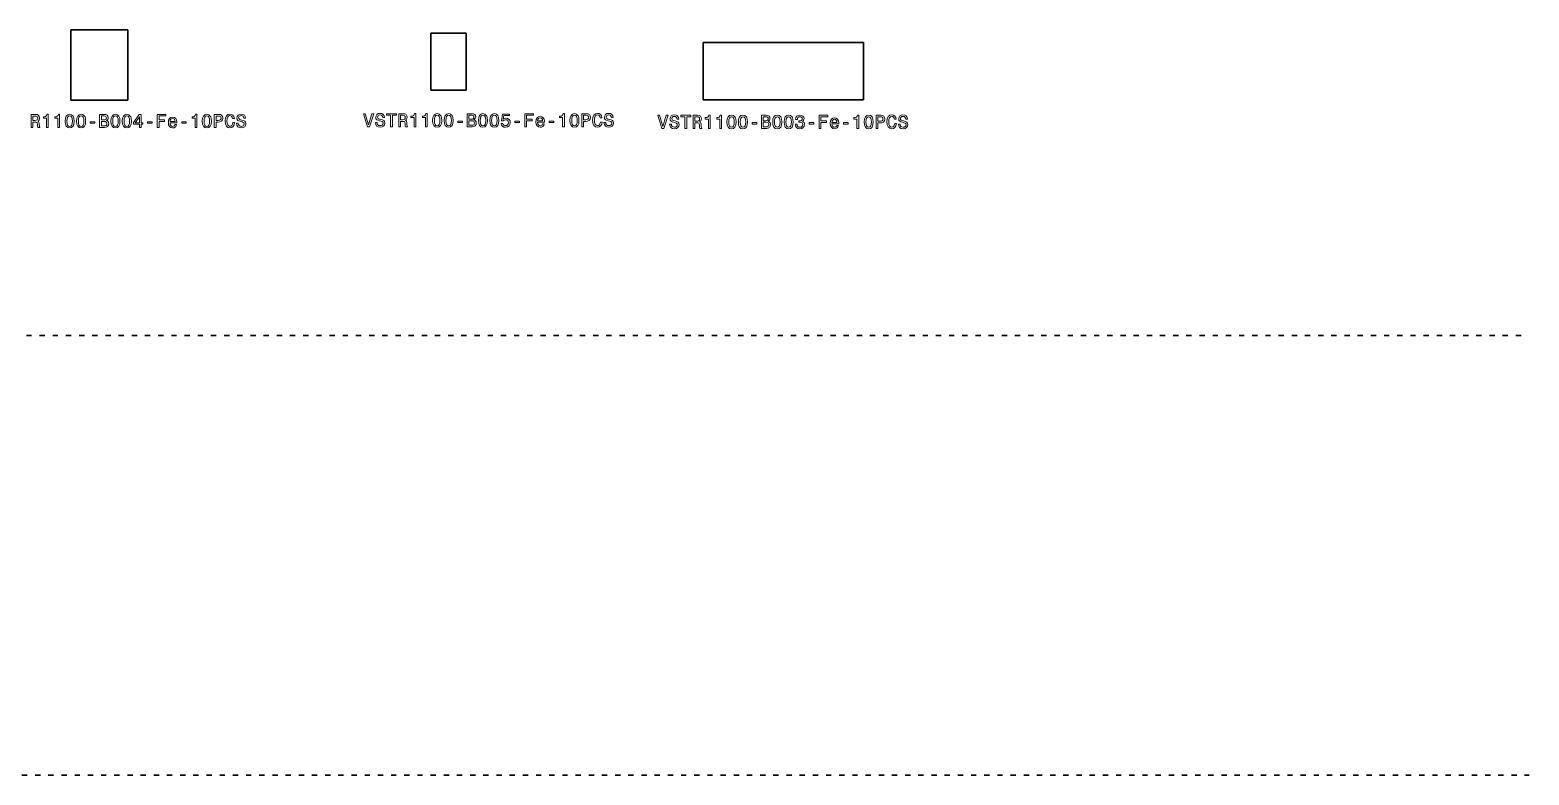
# Model space of a CAD drawing. Extents: x -2386 to 4464, y -2622 to 518.
# Drawn here: x 1052 to 4464, y -1402 to 293 of the extents above; entities that cross this region are included whole.
import ezdxf

# ---------------------------------------------------------------- set-up
doc = ezdxf.new("R2010")
doc.units = 0
doc.linetypes.add('DASHSPACE', pattern=[30, 12, -18])

msp = doc.modelspace()

# ---------------------------------------------------------------- linework, layer by layer
at = {"color": 7, "lineweight": 35}
for p, q in [((1144.4, 133), (1144.4, 293)), ((1274.4, 293), (1144.4, 293)), ((1274.4, 133), (1274.4, 293)), ((1964.3, 285.9), (2044.3, 285.9)), ((1964.3, 285.9), (1964.3, 155.9)), ((2044.3, 285.9), (2044.3, 155.9)), ((2584.1, 134.4), (2584.1, 264.4)), ((2949.1, 264.4), (2584.1, 264.4)), ((2949.1, 134.4), (2949.1, 264.4)), ((1964.3, 155.9), (2044.3, 155.9)), ((1274.4, 133), (1144.4, 133)), ((2949.1, 134.4), (2584.1, 134.4))]:
    msp.add_line(p, q, dxfattribs=at)
at = {"color": 1, "linetype": 'DASHSPACE', "lineweight": 35}
for p, q in [((-2376.5, -402.5), (4463.5, -402.5)), ((-2386.5, -1402.5), (4463.5, -1402.5))]:
    msp.add_line(p, q, dxfattribs=at)
at = {"color": 7, "lineweight": 13}
for points in [[(1830, 102.5), (1822.5, 77), (1814.8, 102.5), (1810.7, 102.5), (1820.3, 72.5), (1824.7, 72.5), (1834.1, 102.5)], [(1841.7, 82.4), (1837.8, 82.4), (1838.6, 77.8), (1840.8, 74.4), (1844.1, 72.4), (1848.6, 71.6), (1853.1, 72.3), (1856.4, 74.2), (1858.5, 77.2), (1859.3, 81.2), (1858.6, 84.7), (1856.8, 87), (1853.9, 88.5), (1850, 89.6), (1846.6, 90.4), (1844.4, 91.4), (1843.1, 92.8), (1842.7, 94.9), (1843.1, 96.9), (1844.3, 98.4), (1846, 99.4), (1848.4, 99.7), (1850.8, 99.3), (1852.7, 98.1), (1853.9, 96.2), (1854.5, 93.5), (1858.5, 93.5), (1858.5, 93.6), (1857.8, 97.7), (1855.8, 100.7), (1852.6, 102.6), (1848.2, 103.2), (1844.3, 102.6), (1841.3, 100.8), (1839.4, 98), (1838.7, 94.3), (1839.2, 91.1), (1840.9, 88.9), (1843.5, 87.4), (1847, 86.3), (1850.5, 85.3), (1853.2, 84.4), (1854.8, 83), (1855.3, 80.7), (1854.8, 78.4), (1853.5, 76.7), (1851.4, 75.6), (1848.8, 75.3), (1845.9, 75.8), (1843.6, 77.1), (1842.2, 79.4)], [(1872.6, 72.5), (1876.5, 72.5), (1876.5, 98.8), (1885.6, 98.8), (1885.6, 102.5), (1863.4, 102.5), (1863.4, 98.8), (1872.6, 98.8)], [(1890.9, 72.5), (1895, 72.5), (1895, 85.1), (1899.1, 85.1), (1902.1, 85), (1904, 84.4), (1905, 83), (1905.5, 80.4), (1905.7, 76.5), (1905.9, 74), (1906.5, 72.5), (1911, 72.5), (1911, 73.3), (1910, 74.5), (1909.7, 76.7), (1909.4, 81.6), (1908.6, 85.2), (1907.6, 86.3), (1906.1, 87.1), (1907.8, 88.2), (1909, 89.7), (1909.8, 91.6), (1910, 93.9), (1909.4, 97.5), (1907.7, 100.3), (1904.9, 101.9), (1901, 102.5), (1890.9, 102.5)], [(1925.8, 72.5), (1929.8, 72.5), (1929.8, 102.7), (1926.8, 102.7), (1926, 100), (1924.5, 98.3), (1922.1, 97.2), (1918.8, 96.9), (1918.8, 93.8), (1925.8, 93.8)], [(1951.8, 72.5), (1955.8, 72.5), (1955.8, 102.7), (1952.8, 102.7), (1952.1, 100), (1950.5, 98.3), (1948.1, 97.2), (1944.8, 96.9), (1944.8, 93.8), (1951.8, 93.8)], [(1968.2, 87.1), (1968.9, 80.3), (1970.9, 75.5), (1974.2, 72.6), (1978.6, 71.6), (1983.1, 72.6), (1986.3, 75.5), (1988.3, 80.3), (1989, 87.1), (1988.3, 93.9), (1987.5, 96.5), (1986.3, 98.7), (1983.1, 101.7), (1978.6, 102.7), (1974.2, 101.7), (1970.9, 98.7), (1968.9, 93.9)], [(1994.3, 87.1), (1994.9, 80.3), (1996.9, 75.5), (2000.2, 72.6), (2004.7, 71.6), (2009.1, 72.6), (2012.4, 75.5), (2014.4, 80.3), (2015, 87.1), (2014.4, 93.9), (2013.5, 96.5), (2012.4, 98.7), (2009.1, 101.7), (2004.7, 102.7), (2000.2, 101.7), (1996.9, 98.7), (1994.9, 93.9)], [(2062.1, 88.7), (2065.1, 91.2), (2065.9, 92.9), (2066.2, 94.9), (2065.6, 98.2), (2063.9, 100.5), (2061.2, 101.9), (2057.4, 102.5), (2046.7, 102.5), (2046.7, 72.5), (2058, 72.5), (2062, 73.1), (2065, 74.8), (2066.9, 77.7), (2067.5, 81.5), (2067.1, 84), (2066.1, 86.1), (2064.4, 87.7)], [(2072.3, 87.1), (2073, 80.3), (2075, 75.5), (2078.2, 72.6), (2082.7, 71.6), (2087.2, 72.6), (2090.4, 75.5), (2092.4, 80.3), (2093.1, 87.1), (2092.4, 93.9), (2091.6, 96.5), (2090.4, 98.7), (2087.2, 101.7), (2082.7, 102.7), (2078.2, 101.7), (2075, 98.7), (2073, 93.9)], [(2098.3, 87.1), (2099, 80.3), (2101, 75.5), (2104.3, 72.6), (2108.8, 71.6), (2113.2, 72.6), (2116.5, 75.5), (2118.4, 80.3), (2119.1, 87.1), (2118.4, 93.9), (2117.6, 96.5), (2116.5, 98.7), (2113.2, 101.7), (2108.8, 102.7), (2104.3, 101.7), (2101, 98.7), (2099, 93.9)], [(2178, 72.5), (2182, 72.5), (2182, 86.3), (2194.6, 86.3), (2194.6, 89.8), (2182, 89.8), (2182, 98.8), (2197.5, 98.8), (2197.5, 102.5), (2178, 102.5)], [(2264.1, 72.5), (2268.1, 72.5), (2268.1, 102.7), (2265.1, 102.7), (2264.3, 100), (2262.8, 98.3), (2260.4, 97.2), (2257.1, 96.9), (2257.1, 93.8), (2264.1, 93.8)], [(2280.5, 87.1), (2281.2, 80.3), (2283.2, 75.5), (2286.4, 72.6), (2290.9, 71.6), (2295.4, 72.6), (2298.6, 75.5), (2300.6, 80.3), (2301.3, 87.1), (2300.6, 93.9), (2299.8, 96.5), (2298.6, 98.7), (2295.4, 101.7), (2290.9, 102.7), (2286.4, 101.7), (2283.2, 98.7), (2281.2, 93.9)], [(2307.8, 72.5), (2311.8, 72.5), (2311.8, 85.1), (2316.2, 85.1), (2320.7, 85.3), (2324.2, 86.9), (2326.5, 89.8), (2327.3, 93.8), (2326.7, 97.5), (2324.9, 100.3), (2322.1, 101.9), (2318.2, 102.5), (2307.8, 102.5)], [(2350, 83.6), (2349.1, 80), (2347.7, 77.4), (2345.7, 75.8), (2343.4, 75.3), (2340.5, 76.1), (2338.3, 78.4), (2336.9, 82.2), (2336.4, 87.5), (2336.9, 92.7), (2338.3, 96.5), (2340.5, 98.9), (2343.4, 99.7), (2345.4, 99.3), (2347.2, 98.1), (2348.6, 96.1), (2349.5, 93.4), (2353.6, 93.4), (2352.4, 97.5), (2350.1, 100.6), (2347, 102.6), (2343.4, 103.3), (2338.8, 102.2), (2335.3, 99.2), (2333, 94.2), (2332.3, 87.5), (2333, 80.7), (2335.3, 75.8), (2338.8, 72.7), (2343.4, 71.6), (2347.4, 72.5), (2350.6, 74.8), (2352.9, 78.5), (2354.1, 83.6)], [(2362.2, 82.4), (2358.2, 82.4), (2359.1, 77.8), (2361.3, 74.4), (2364.6, 72.4), (2369.1, 71.6), (2373.5, 72.3), (2376.9, 74.2), (2379, 77.2), (2379.8, 81.2), (2379.1, 84.7), (2377.3, 87), (2374.4, 88.5), (2370.4, 89.6), (2367, 90.4), (2364.8, 91.4), (2363.6, 92.8), (2363.2, 94.9), (2363.6, 96.9), (2364.7, 98.4), (2366.4, 99.4), (2368.8, 99.7), (2371.2, 99.3), (2373.1, 98.1), (2374.4, 96.2), (2375, 93.5), (2378.9, 93.5), (2378.9, 93.6), (2378.2, 97.7), (2376.2, 100.7), (2373, 102.6), (2368.7, 103.2), (2364.8, 102.6), (2361.8, 100.8), (2359.8, 98), (2359.1, 94.3), (2359.7, 91.1), (2361.3, 88.9), (2363.9, 87.4), (2367.5, 86.3), (2371, 85.3), (2373.6, 84.4), (2375.2, 83), (2375.8, 80.7), (2375.3, 78.4), (2373.9, 76.7), (2371.9, 75.6), (2369.3, 75.3), (2366.3, 75.8), (2364.1, 77.1), (2362.6, 79.4)], [(1054.4, 70.9), (1058.4, 70.9), (1058.4, 83.6), (1062.6, 83.6), (1065.6, 83.4), (1067.5, 82.8), (1068.5, 81.4), (1069, 78.9), (1069.2, 75), (1069.4, 72.4), (1069.9, 70.9), (1074.5, 70.9), (1074.5, 71.7), (1073.5, 72.9), (1073.1, 75.2), (1072.8, 80), (1072.1, 83.6), (1071.1, 84.7), (1069.6, 85.6), (1071.3, 86.6), (1072.5, 88.2), (1073.3, 90.1), (1073.5, 92.3), (1072.9, 96), (1071.2, 98.7), (1068.3, 100.3), (1064.5, 100.9), (1054.4, 100.9)], [(1063.3, 97.2), (1066, 97), (1067.8, 96.2), (1069, 94.6), (1069.4, 92.3), (1069, 89.8), (1067.8, 88.2), (1065.8, 87.5), (1063.1, 87.2), (1058.4, 87.2), (1058.4, 97.2)], [(1089.3, 70.9), (1093.2, 70.9), (1093.2, 101.1), (1090.3, 101.1), (1089.5, 98.5), (1088, 96.7), (1085.6, 95.7), (1082.3, 95.3), (1082.3, 92.3), (1089.3, 92.3)], [(1115.3, 70.9), (1119.3, 70.9), (1119.3, 101.1), (1116.3, 101.1), (1115.6, 98.5), (1114, 96.7), (1111.6, 95.7), (1108.3, 95.3), (1108.3, 92.3), (1115.3, 92.3)], [(1131.7, 85.6), (1132.4, 78.8), (1134.4, 73.9), (1137.6, 71), (1142.1, 70), (1146.6, 71), (1149.8, 73.9), (1151.8, 78.8), (1152.5, 85.6), (1151.8, 92.3), (1151, 95), (1149.8, 97.2), (1146.6, 100.1), (1142.1, 101.1), (1137.6, 100.1), (1134.4, 97.1), (1132.4, 92.3)], [(1135.9, 85.6), (1136.2, 90.8), (1137.3, 94.6), (1139.2, 96.8), (1142.1, 97.5), (1145, 96.8), (1146.9, 94.6), (1148, 90.8), (1148.4, 85.6), (1148, 80.3), (1146.9, 76.5), (1145, 74.3), (1142.1, 73.6), (1139.2, 74.3), (1137.3, 76.5), (1136.2, 80.3)], [(1157.7, 85.6), (1158.4, 78.8), (1160.4, 73.9), (1163.7, 71), (1168.2, 70), (1172.6, 71), (1175.9, 73.9), (1177.8, 78.8), (1178.5, 85.6), (1177.8, 92.3), (1177, 95), (1175.9, 97.2), (1172.6, 100.1), (1168.2, 101.1), (1163.7, 100.1), (1160.4, 97.1), (1158.4, 92.3)], [(1161.9, 85.6), (1162.2, 90.8), (1163.3, 94.6), (1165.3, 96.8), (1168.2, 97.5), (1171, 96.8), (1173, 94.6), (1174, 90.8), (1174.4, 85.6), (1174, 80.3), (1173, 76.5), (1171, 74.3), (1168.2, 73.6), (1165.3, 74.3), (1163.3, 76.5), (1162.2, 80.3)], [(1189, 80.8), (1199.4, 80.8), (1199.4, 84.2), (1189, 84.2)], [(1225.6, 87.1), (1228.6, 89.6), (1229.4, 91.3), (1229.7, 93.4), (1229.1, 96.6), (1227.4, 99), (1224.7, 100.4), (1220.9, 100.9), (1210.2, 100.9), (1210.2, 70.9), (1221.5, 70.9), (1225.5, 71.5), (1228.5, 73.3), (1230.4, 76.1), (1231, 79.9), (1230.6, 82.4), (1229.6, 84.6), (1227.9, 86.1)], [(1220.1, 88.5), (1214.2, 88.5), (1214.2, 97.3), (1220.4, 97.3), (1222.8, 97.1), (1224.4, 96.3), (1225.4, 94.9), (1225.7, 93), (1225.4, 91), (1224.3, 89.6), (1222.5, 88.7)], [(1221, 74.5), (1214.2, 74.5), (1214.2, 84.8), (1220.6, 84.8), (1223.4, 84.5), (1225.3, 83.6), (1226.5, 82.1), (1226.9, 79.8), (1226.5, 77.4), (1225.4, 75.8), (1223.6, 74.8)], [(1235.8, 85.6), (1236.5, 78.8), (1238.5, 73.9), (1241.7, 71), (1246.2, 70), (1250.7, 71), (1253.9, 73.9), (1255.9, 78.8), (1256.6, 85.6), (1255.9, 92.3), (1255.1, 95), (1253.9, 97.2), (1250.7, 100.1), (1246.2, 101.1), (1241.7, 100.1), (1238.5, 97.1), (1236.5, 92.3)], [(1240, 85.6), (1240.3, 90.8), (1241.4, 94.6), (1243.3, 96.8), (1246.2, 97.5), (1249.1, 96.8), (1251, 94.6), (1252.1, 90.8), (1252.5, 85.6), (1252.1, 80.3), (1251, 76.5), (1249.1, 74.3), (1246.2, 73.6), (1243.3, 74.3), (1241.4, 76.5), (1240.3, 80.3)], [(1261.8, 85.6), (1262.5, 78.8), (1264.5, 73.9), (1267.8, 71), (1272.3, 70), (1276.7, 71), (1279.9, 73.9), (1281.9, 78.8), (1282.6, 85.6), (1281.9, 92.3), (1281.1, 95), (1279.9, 97.2), (1276.7, 100.1), (1272.3, 101.1), (1267.8, 100.1), (1264.5, 97.1), (1262.5, 92.3)], [(1266, 85.6), (1266.3, 90.8), (1267.4, 94.6), (1269.4, 96.8), (1272.3, 97.5), (1275.1, 96.8), (1277.1, 94.6), (1278.1, 90.8), (1278.5, 85.6), (1278.1, 80.3), (1277.1, 76.5), (1275.1, 74.3), (1272.3, 73.6), (1269.4, 74.3), (1267.4, 76.5), (1266.3, 80.3)], [(1300.7, 70.9), (1304.5, 70.9), (1304.5, 78.3), (1308.8, 78.3), (1308.8, 81.8), (1304.5, 81.8), (1304.5, 100.3), (1300.6, 100.3), (1287.5, 82.1), (1287.5, 78.3), (1300.7, 78.3)], [(1291.1, 81.8), (1300.7, 95.2), (1300.7, 81.8)], [(1319.1, 80.8), (1329.5, 80.8), (1329.5, 84.2), (1319.1, 84.2)], [(1341.5, 70.9), (1345.5, 70.9), (1345.5, 84.7), (1358.1, 84.7), (1358.1, 88.3), (1345.5, 88.3), (1345.5, 97.3), (1361, 97.3), (1361, 100.9), (1341.5, 100.9)], [(1370.7, 81.4), (1385.9, 81.4), (1386, 83.2), (1385.3, 88.2), (1383.4, 91.9), (1380.4, 94.1), (1376.3, 94.9), (1372.4, 94.1), (1369.4, 91.7), (1367.4, 87.7), (1366.7, 82.5), (1367.4, 77.2), (1369.3, 73.3), (1372.3, 70.9), (1376.2, 70.1), (1379.6, 70.6), (1382.4, 72.1), (1384.4, 74.5), (1385.6, 77.6), (1381.8, 77.6), (1381, 75.8), (1379.9, 74.5), (1376.7, 73.5), (1374.2, 74), (1372.4, 75.5), (1371.2, 78), (1370.7, 81.3)], [(1370.7, 84.6), (1371.2, 87.6), (1372.4, 89.8), (1374.1, 91.1), (1376.5, 91.6), (1378.8, 91.1), (1380.5, 89.8), (1381.6, 87.6), (1382, 84.6)], [(1397.1, 80.8), (1407.6, 80.8), (1407.6, 84.2), (1397.1, 84.2)], [(1427.6, 70.9), (1431.5, 70.9), (1431.5, 101.1), (1428.6, 101.1), (1427.8, 98.5), (1426.3, 96.7), (1423.9, 95.7), (1420.6, 95.3), (1420.6, 92.3), (1427.6, 92.3)], [(1444, 85.6), (1444.6, 78.8), (1446.7, 73.9), (1449.9, 71), (1454.4, 70), (1458.9, 71), (1462.1, 73.9), (1464.1, 78.8), (1464.8, 85.6), (1464.1, 92.3), (1463.3, 95), (1462.1, 97.2), (1458.9, 100.1), (1454.4, 101.1), (1449.9, 100.1), (1446.7, 97.1), (1444.6, 92.3)], [(1448.1, 85.6), (1448.5, 90.8), (1449.6, 94.6), (1451.5, 96.8), (1454.4, 97.5), (1457.3, 96.8), (1459.2, 94.6), (1460.3, 90.8), (1460.6, 85.6), (1460.3, 80.3), (1459.2, 76.5), (1457.3, 74.3), (1454.4, 73.6), (1451.5, 74.3), (1449.6, 76.5), (1448.5, 80.3)], [(1471.3, 70.9), (1475.3, 70.9), (1475.3, 83.6), (1479.7, 83.6), (1484.2, 83.8), (1487.7, 85.3), (1490, 88.2), (1490.8, 92.3), (1490.2, 96), (1488.4, 98.7), (1485.6, 100.3), (1481.7, 100.9), (1471.3, 100.9)], [(1480.6, 97.2), (1483.2, 97), (1485.1, 96.2), (1486.2, 94.6), (1486.6, 92.3), (1486.2, 89.8), (1485, 88.2), (1483, 87.5), (1480.3, 87.2), (1475.3, 87.2), (1475.3, 97.2)], [(1513.5, 82.1), (1512.6, 78.4), (1511.2, 75.8), (1509.2, 74.2), (1506.8, 73.7), (1504, 74.5), (1501.8, 76.8), (1500.4, 80.6), (1499.9, 85.9), (1500.4, 91.1), (1501.8, 95), (1504, 97.3), (1506.8, 98.1), (1508.9, 97.7), (1510.7, 96.5), (1512.1, 94.6), (1513, 91.9), (1517.1, 91.9), (1515.8, 96), (1513.6, 99.1), (1510.5, 101), (1506.8, 101.7), (1502.3, 100.6), (1498.8, 97.6), (1496.5, 92.6), (1495.7, 85.9), (1496.5, 79.2), (1498.8, 74.2), (1502.3, 71.1), (1506.8, 70.1), (1510.9, 70.9), (1514.1, 73.2), (1516.4, 77), (1517.6, 82.1)], [(1525.7, 80.8), (1521.7, 80.8), (1522.6, 76.2), (1524.7, 72.9), (1528.1, 70.8), (1532.6, 70.1), (1537, 70.8), (1540.4, 72.7), (1542.5, 75.7), (1543.2, 79.6), (1542.6, 83.1), (1540.8, 85.4), (1537.8, 86.9), (1533.9, 88.1), (1530.5, 88.9), (1528.3, 89.8), (1527.1, 91.2), (1526.7, 93.4), (1527.1, 95.3), (1528.2, 96.8), (1529.9, 97.8), (1532.3, 98.1), (1534.7, 97.7), (1536.6, 96.5), (1537.9, 94.6), (1538.5, 92), (1542.4, 92), (1542.4, 92), (1541.7, 96.1), (1539.7, 99.1), (1536.5, 101), (1532.2, 101.7), (1528.3, 101), (1525.3, 99.2), (1523.3, 96.4), (1522.6, 92.8), (1523.2, 89.5), (1524.8, 87.3), (1527.4, 85.9), (1531, 84.7), (1534.5, 83.7), (1537.1, 82.8), (1538.7, 81.4), (1539.3, 79.2), (1538.8, 76.9), (1537.4, 75.1), (1535.4, 74.1), (1532.7, 73.7), (1529.8, 74.2), (1527.6, 75.6), (1526.1, 77.8)], [(1899.8, 98.8), (1902.5, 98.5), (1904.3, 97.7), (1905.5, 96.2), (1905.9, 93.8), (1905.5, 91.3), (1904.3, 89.8), (1902.3, 89), (1899.6, 88.8), (1895, 88.8), (1895, 98.8)], [(1972.4, 87.1), (1972.7, 92.3), (1973.8, 96.1), (1975.8, 98.3), (1978.6, 99.1), (1981.5, 98.3), (1983.4, 96.1), (1984.5, 92.3), (1984.9, 87.1), (1984.5, 81.8), (1983.4, 78.1), (1981.5, 75.9), (1978.6, 75.1), (1975.8, 75.9), (1973.8, 78.1), (1972.7, 81.8)], [(1998.4, 87.1), (1998.7, 92.3), (1999.8, 96.1), (2001.8, 98.3), (2004.7, 99.1), (2007.5, 98.3), (2009.5, 96.1), (2010.6, 92.3), (2010.9, 87.1), (2010.6, 81.8), (2009.5, 78.1), (2007.5, 75.9), (2004.7, 75.1), (2001.8, 75.9), (1999.8, 78.1), (1998.7, 81.8)], [(2025.5, 82.4), (2035.9, 82.4), (2035.9, 85.8), (2025.5, 85.8)], [(2056.6, 90), (2050.7, 90), (2050.7, 98.9), (2056.9, 98.9), (2059.3, 98.6), (2060.9, 97.8), (2061.9, 96.5), (2062.3, 94.5), (2061.9, 92.5), (2060.8, 91.1), (2059.1, 90.3)], [(2057.5, 76.1), (2050.7, 76.1), (2050.7, 86.4), (2057.1, 86.4), (2059.9, 86.1), (2061.8, 85.2), (2063, 83.6), (2063.4, 81.4), (2063, 79), (2061.9, 77.3), (2060.1, 76.4)], [(2076.5, 87.1), (2076.8, 92.3), (2077.9, 96.1), (2079.8, 98.3), (2082.7, 99.1), (2085.6, 98.3), (2087.5, 96.1), (2088.6, 92.3), (2089, 87.1), (2088.6, 81.8), (2087.5, 78.1), (2085.6, 75.9), (2082.7, 75.1), (2079.8, 75.9), (2077.9, 78.1), (2076.8, 81.8)], [(2102.5, 87.1), (2102.8, 92.3), (2103.9, 96.1), (2105.9, 98.3), (2108.8, 99.1), (2111.6, 98.3), (2113.6, 96.1), (2114.6, 92.3), (2115, 87.1), (2114.6, 81.8), (2113.6, 78.1), (2111.6, 75.9), (2108.8, 75.1), (2105.9, 75.9), (2103.9, 78.1), (2102.8, 81.8)], [(2124.1, 80.3), (2125, 76.7), (2127.1, 74), (2130.2, 72.2), (2134.2, 71.6), (2138.6, 72.4), (2142, 74.5), (2144.2, 77.9), (2145, 82.2), (2144.3, 86.2), (2142.2, 89.4), (2138.9, 91.4), (2134.7, 92.1), (2131.5, 91.6), (2129, 90.2), (2130.2, 98.3), (2143.3, 98.3), (2143.3, 101.8), (2127.3, 101.8), (2124.9, 85.9), (2128.4, 85.9), (2130.9, 87.9), (2134.1, 88.7), (2136.9, 88.2), (2139, 86.8), (2140.3, 84.7), (2140.8, 82), (2140.3, 79.3), (2138.9, 77.1), (2136.8, 75.8), (2134.1, 75.3), (2131.8, 75.6), (2130, 76.6), (2128.7, 78.2), (2128.1, 80.3)], [(2155.6, 82.4), (2166, 82.4), (2166, 85.8), (2155.6, 85.8)], [(2207.2, 83), (2222.5, 83), (2222.5, 84.7), (2221.8, 89.7), (2219.9, 93.4), (2216.9, 95.7), (2212.9, 96.5), (2208.9, 95.6), (2205.9, 93.2), (2204, 89.3), (2203.3, 84.1), (2203.9, 78.8), (2205.9, 74.9), (2208.8, 72.5), (2212.7, 71.6), (2216.1, 72.2), (2218.9, 73.7), (2220.9, 76), (2222.1, 79.1), (2218.3, 79.1), (2217.5, 77.4), (2216.4, 76.1), (2213.2, 75.1), (2210.7, 75.5), (2208.9, 77), (2207.7, 79.5), (2207.2, 82.8)], [(2207.2, 86.2), (2207.7, 89.2), (2208.9, 91.4), (2210.7, 92.7), (2213, 93.2), (2215.3, 92.7), (2217, 91.4), (2218.1, 89.2), (2218.5, 86.2)], [(2233.6, 82.4), (2244.1, 82.4), (2244.1, 85.8), (2233.6, 85.8)], [(2284.7, 87.1), (2285, 92.3), (2286.1, 96.1), (2288, 98.3), (2290.9, 99.1), (2293.8, 98.3), (2295.7, 96.1), (2296.8, 92.3), (2297.1, 87.1), (2296.8, 81.8), (2295.7, 78.1), (2293.8, 75.9), (2290.9, 75.1), (2288, 75.9), (2286.1, 78.1), (2285, 81.8)], [(2317.1, 98.8), (2319.7, 98.5), (2321.6, 97.7), (2322.7, 96.2), (2323.1, 93.8), (2322.7, 91.3), (2321.5, 89.8), (2319.5, 89), (2316.8, 88.8), (2311.8, 88.8), (2311.8, 98.8)], [(2499.9, 99.1), (2492.3, 73.5), (2484.6, 99.1), (2480.5, 99.1), (2490.2, 69), (2494.5, 69), (2504, 99.1)], [(2511.5, 78.9), (2507.6, 78.9), (2508.5, 74.4), (2510.6, 71), (2514, 69), (2518.4, 68.2), (2522.9, 68.9), (2526.2, 70.8), (2528.3, 73.8), (2529.1, 77.7), (2528.5, 81.3), (2526.7, 83.6), (2523.7, 85.1), (2519.8, 86.2), (2516.4, 87), (2514.2, 88), (2513, 89.4), (2512.6, 91.5), (2513, 93.5), (2514.1, 94.9), (2515.8, 95.9), (2518.2, 96.3), (2520.6, 95.8), (2522.5, 94.7), (2523.8, 92.7), (2524.4, 90.1), (2528.3, 90.1), (2528.3, 90.2), (2527.6, 94.2), (2525.6, 97.3), (2522.4, 99.2), (2518.1, 99.8), (2514.2, 99.2), (2511.1, 97.4), (2509.2, 94.5), (2508.5, 90.9), (2509.1, 87.7), (2510.7, 85.5), (2513.3, 84), (2516.8, 82.9), (2520.4, 81.9), (2523, 80.9), (2524.6, 79.5), (2525.1, 77.3), (2524.6, 75), (2523.3, 73.3), (2521.3, 72.2), (2518.6, 71.9), (2515.7, 72.3), (2513.4, 73.7), (2512, 76)], [(2542.4, 69), (2546.4, 69), (2546.4, 95.4), (2555.5, 95.4), (2555.5, 99), (2533.3, 99), (2533.3, 95.4), (2542.4, 95.4)], [(2560.8, 69), (2564.8, 69), (2564.8, 81.7), (2568.9, 81.7), (2571.9, 81.6), (2573.8, 81), (2574.9, 79.5), (2575.3, 77), (2575.5, 73.1), (2575.8, 70.6), (2576.3, 69), (2580.8, 69), (2580.8, 69.9), (2579.8, 71.1), (2579.5, 73.3), (2579.2, 78.2), (2578.4, 81.8), (2577.5, 82.9), (2575.9, 83.7), (2577.6, 84.8), (2578.8, 86.3), (2579.6, 88.2), (2579.9, 90.5), (2579.3, 94.1), (2577.5, 96.8), (2574.7, 98.5), (2570.8, 99), (2560.8, 99)], [(2569.7, 95.4), (2572.3, 95.1), (2574.2, 94.3), (2575.3, 92.8), (2575.7, 90.4), (2575.3, 87.9), (2574.1, 86.4), (2572.1, 85.6), (2569.4, 85.4), (2564.8, 85.4), (2564.8, 95.4)], [(2595.7, 69), (2599.6, 69), (2599.6, 99.3), (2596.6, 99.3), (2595.9, 96.6), (2594.3, 94.8), (2591.9, 93.8), (2588.6, 93.5), (2588.6, 90.4), (2595.7, 90.4)], [(2621.7, 69), (2625.6, 69), (2625.6, 99.3), (2622.7, 99.3), (2621.9, 96.6), (2620.3, 94.8), (2618, 93.8), (2614.7, 93.5), (2614.7, 90.4), (2621.7, 90.4)], [(2638.1, 83.7), (2638.7, 76.9), (2640.7, 72.1), (2644, 69.1), (2648.5, 68.2), (2652.9, 69.1), (2656.2, 72.1), (2658.2, 76.9), (2658.9, 83.7), (2658.2, 90.4), (2657.3, 93.1), (2656.2, 95.3), (2652.9, 98.3), (2648.5, 99.3), (2644, 98.3), (2640.7, 95.3), (2638.7, 90.4)], [(2642.2, 83.7), (2642.6, 88.9), (2643.6, 92.7), (2645.6, 94.9), (2648.5, 95.7), (2651.3, 94.9), (2653.3, 92.7), (2654.4, 88.9), (2654.7, 83.7), (2654.4, 78.4), (2653.3, 74.7), (2651.3, 72.5), (2648.5, 71.7), (2645.6, 72.5), (2643.6, 74.7), (2642.6, 78.4)], [(2664.1, 83.7), (2664.7, 76.9), (2666.8, 72.1), (2670, 69.1), (2674.5, 68.2), (2679, 69.1), (2682.2, 72.1), (2684.2, 76.9), (2684.9, 83.7), (2684.2, 90.4), (2683.4, 93.1), (2682.2, 95.3), (2679, 98.3), (2674.5, 99.3), (2670, 98.3), (2666.8, 95.3), (2664.7, 90.4)], [(2668.2, 83.7), (2668.6, 88.9), (2669.7, 92.7), (2671.6, 94.9), (2674.5, 95.7), (2677.4, 94.9), (2679.3, 92.7), (2680.4, 88.9), (2680.7, 83.7), (2680.4, 78.4), (2679.3, 74.7), (2677.4, 72.5), (2674.5, 71.7), (2671.6, 72.5), (2669.7, 74.7), (2668.6, 78.4)], [(2695.3, 78.9), (2705.8, 78.9), (2705.8, 82.4), (2695.3, 82.4)], [(2731.9, 85.3), (2735, 87.8), (2735.8, 89.4), (2736, 91.5), (2735.5, 94.8), (2733.8, 97.1), (2731, 98.5), (2727.2, 99), (2716.6, 99), (2716.6, 69), (2727.8, 69), (2731.9, 69.6), (2734.8, 71.4), (2736.7, 74.2), (2737.4, 78), (2737, 80.6), (2735.9, 82.7), (2734.2, 84.3)], [(2726.4, 86.6), (2720.5, 86.6), (2720.5, 95.5), (2726.8, 95.5), (2729.1, 95.2), (2730.7, 94.4), (2731.7, 93.1), (2732.1, 91.1), (2731.7, 89.1), (2730.7, 87.7), (2728.9, 86.9)], [(2727.4, 72.6), (2720.5, 72.6), (2720.5, 83), (2727, 83), (2729.7, 82.7), (2731.6, 81.8), (2732.8, 80.2), (2733.2, 77.9), (2732.8, 75.6), (2731.7, 73.9), (2729.9, 72.9)], [(2742.2, 83.7), (2742.8, 76.9), (2744.8, 72.1), (2748.1, 69.1), (2752.6, 68.2), (2757, 69.1), (2760.3, 72.1), (2762.3, 76.9), (2762.9, 83.7), (2762.3, 90.4), (2761.4, 93.1), (2760.3, 95.3), (2757, 98.3), (2752.6, 99.3), (2748.1, 98.3), (2744.8, 95.3), (2742.8, 90.4)], [(2746.3, 83.7), (2746.6, 88.9), (2747.7, 92.7), (2749.7, 94.9), (2752.6, 95.7), (2755.4, 94.9), (2757.4, 92.7), (2758.4, 88.9), (2758.8, 83.7), (2758.4, 78.4), (2757.4, 74.7), (2755.4, 72.5), (2752.6, 71.7), (2749.7, 72.5), (2747.7, 74.7), (2746.6, 78.4)], [(2768.2, 83.7), (2768.8, 76.9), (2770.9, 72.1), (2774.1, 69.1), (2778.6, 68.2), (2783, 69.1), (2786.3, 72.1), (2788.3, 76.9), (2789, 83.7), (2788.3, 90.4), (2787.5, 93.1), (2786.3, 95.3), (2783, 98.3), (2778.6, 99.3), (2774.1, 98.3), (2770.9, 95.3), (2768.8, 90.4)], [(2772.3, 83.7), (2772.7, 88.9), (2773.8, 92.7), (2775.7, 94.9), (2778.6, 95.7), (2781.4, 94.9), (2783.4, 92.7), (2784.5, 88.9), (2784.8, 83.7), (2784.5, 78.4), (2783.4, 74.7), (2781.4, 72.5), (2778.6, 71.7), (2775.7, 72.5), (2773.8, 74.7), (2772.7, 78.4)], [(2793.7, 78.5), (2793.7, 78.2), (2794.4, 74), (2796.4, 70.9), (2799.6, 68.9), (2803.9, 68.2), (2808.4, 68.9), (2811.7, 70.8), (2813.9, 73.8), (2814.7, 77.7), (2814.3, 80.3), (2813.4, 82.4), (2811.8, 84), (2809.8, 85.1), (2812.6, 87.5), (2813.6, 91.2), (2812.9, 94.5), (2811.1, 97.1), (2808, 98.7), (2803.9, 99.3), (2800, 98.6), (2797, 96.7), (2795.1, 93.6), (2794.4, 89.6), (2794.4, 89.3), (2798.3, 89.3), (2798.6, 92.1), (2799.7, 94.1), (2801.5, 95.3), (2804.1, 95.7), (2806.3, 95.4), (2808, 94.5), (2809, 93), (2809.4, 91), (2809, 88.9), (2807.9, 87.5), (2806.1, 86.6), (2803.7, 86.3), (2802, 86.4), (2802, 83), (2804.1, 83), (2806.8, 82.7), (2808.9, 81.6), (2810.1, 79.9), (2810.5, 77.7), (2810, 75.2), (2808.8, 73.4), (2806.8, 72.2), (2804.1, 71.8), (2801.4, 72.2), (2799.4, 73.5), (2798.2, 75.6), (2797.7, 78.5)], [(2825.4, 78.9), (2835.9, 78.9), (2835.9, 82.4), (2825.4, 82.4)], [(2847.8, 69), (2851.8, 69), (2851.8, 82.8), (2864.4, 82.8), (2864.4, 86.4), (2851.8, 86.4), (2851.8, 95.4), (2867.3, 95.4), (2867.3, 99), (2847.8, 99)], [(2877.1, 79.5), (2892.3, 79.5), (2892.3, 81.3), (2891.6, 86.3), (2889.7, 90), (2886.7, 92.3), (2882.7, 93.1), (2878.8, 92.2), (2875.7, 89.8), (2873.8, 85.9), (2873.1, 80.7), (2873.7, 75.4), (2875.7, 71.5), (2878.7, 69), (2882.6, 68.2), (2885.9, 68.8), (2888.7, 70.3), (2890.7, 72.6), (2891.9, 75.7), (2888.1, 75.7), (2887.4, 74), (2886.2, 72.7), (2883, 71.6), (2880.6, 72.1), (2878.7, 73.6), (2877.5, 76.1), (2877.1, 79.4)], [(2877.1, 82.7), (2877.5, 85.7), (2878.7, 87.9), (2880.5, 89.3), (2882.8, 89.7), (2885.1, 89.3), (2886.9, 87.9), (2888, 85.7), (2888.3, 82.7)], [(2903.5, 78.9), (2913.9, 78.9), (2913.9, 82.4), (2903.5, 82.4)], [(2934, 69), (2937.9, 69), (2937.9, 99.3), (2934.9, 99.3), (2934.2, 96.6), (2932.6, 94.8), (2930.2, 93.8), (2926.9, 93.5), (2926.9, 90.4), (2934, 90.4)], [(2950.3, 83.7), (2951, 76.9), (2953, 72.1), (2956.3, 69.1), (2960.8, 68.2), (2965.2, 69.1), (2968.4, 72.1), (2970.4, 76.9), (2971.1, 83.7), (2970.4, 90.4), (2969.6, 93.1), (2968.4, 95.3), (2965.2, 98.3), (2960.8, 99.3), (2956.3, 98.3), (2953, 95.3), (2951, 90.4)], [(2954.5, 83.7), (2954.8, 88.9), (2955.9, 92.7), (2957.9, 94.9), (2960.8, 95.7), (2963.6, 94.9), (2965.6, 92.7), (2966.6, 88.9), (2967, 83.7), (2966.6, 78.4), (2965.6, 74.7), (2963.6, 72.5), (2960.8, 71.7), (2957.9, 72.5), (2955.9, 74.7), (2954.8, 78.4)], [(2977.7, 69), (2981.6, 69), (2981.6, 81.7), (2986, 81.7), (2990.5, 81.9), (2994, 83.4), (2996.3, 86.4), (2997.1, 90.4), (2996.5, 94.1), (2994.8, 96.8), (2991.9, 98.5), (2988, 99), (2977.7, 99)], [(2986.9, 95.4), (2989.5, 95.1), (2991.4, 94.3), (2992.6, 92.8), (2993, 90.4), (2992.5, 87.9), (2991.4, 86.4), (2989.4, 85.6), (2986.6, 85.4), (2981.6, 85.4), (2981.6, 95.4)], [(3019.8, 80.2), (3018.9, 76.6), (3017.5, 74), (3015.5, 72.4), (3013.2, 71.9), (3010.4, 72.6), (3008.2, 75), (3006.7, 78.8), (3006.2, 84), (3006.7, 89.3), (3008.1, 93.1), (3010.3, 95.5), (3013.2, 96.3), (3015.3, 95.8), (3017, 94.6), (3018.4, 92.7), (3019.4, 90), (3023.5, 90), (3022.2, 94.1), (3019.9, 97.2), (3016.9, 99.2), (3013.2, 99.9), (3008.6, 98.8), (3005.1, 95.8), (3002.9, 90.8), (3002.1, 84), (3002.9, 77.3), (3005.1, 72.3), (3008.6, 69.3), (3013.2, 68.2), (3017.2, 69), (3020.5, 71.3), (3022.7, 75.1), (3024, 80.2)], [(3032, 78.9), (3028.1, 78.9), (3028.9, 74.4), (3031.1, 71), (3034.4, 69), (3038.9, 68.2), (3043.4, 68.9), (3046.7, 70.8), (3048.8, 73.8), (3049.6, 77.7), (3048.9, 81.3), (3047.1, 83.6), (3044.2, 85.1), (3040.2, 86.2), (3036.9, 87), (3034.7, 88), (3033.4, 89.4), (3033, 91.5), (3033.4, 93.5), (3034.5, 94.9), (3036.3, 95.9), (3038.6, 96.3), (3041.1, 95.8), (3043, 94.7), (3044.2, 92.7), (3044.8, 90.1), (3048.8, 90.1), (3048.8, 90.2), (3048.1, 94.2), (3046, 97.3), (3042.8, 99.2), (3038.5, 99.8), (3034.6, 99.2), (3031.6, 97.4), (3029.7, 94.5), (3029, 90.9), (3029.5, 87.7), (3031.2, 85.5), (3033.8, 84), (3037.3, 82.9), (3040.8, 81.9), (3043.4, 80.9), (3045, 79.5), (3045.6, 77.3), (3045.1, 75), (3043.8, 73.3), (3041.7, 72.2), (3039.1, 71.9), (3036.1, 72.3), (3033.9, 73.7), (3032.5, 76)]]:
    msp.add_lwpolyline(points, close=True, dxfattribs=at)

doc.saveas('drawing.dxf')
